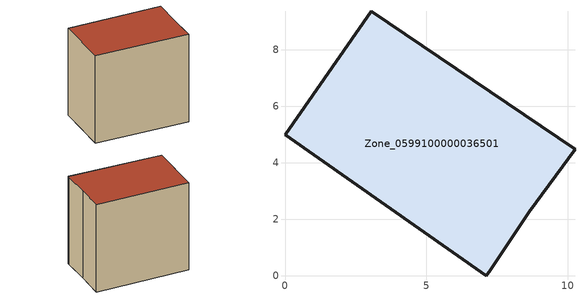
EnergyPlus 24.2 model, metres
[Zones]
Zone_0599100000036501
 floor ground (C_G): 10.26,4.49 8.65,2.27 7.27,0.21 7.12,0 0,4.99 3.06,9.37 z0
 wall outside (C_F): 0,4.99 7.12,0 7.27,0.21 8.65,2.27 10.26,4.49 3.06,9.37 0,4.99 z0:8.36
 roof outside (C_R): 8.65,2.27 10.26,4.49 3.06,9.37 0,4.99 7.12,0 7.27,0.21 z8.36
[BUILDING]
Pand.0599100000036501: North Axis=0; Terrain=City; Loads Convergence Tolerance Value=0.04; Temperature Convergence Tolerance Value=0.4; Solar Distribution=FullExterior; Maximum Number of Warmup Days=25; Minimum Number of Warmup Days=1
[Site:Location]
Rotterdam.The.Hague.AP_ZH_NLD Design_Conditions: Latitude=51.96; Longitude=4.45; Time Zone=1; Elevation=-4.5
[SITE:GROUNDTEMPERATURE:BUILDINGSURFACE]
18, 18, 18, 18, 18, 18, 18, 18, 18, 18, 18, 18
[MATERIAL] Thermal Absorptance=0.9; Solar Absorptance=0.7; Visible Absorptance=0.7
Name | Roughness | Thickness | Conductivity | Density | Specific Heat
G.TI.1975-1991 | MediumSmooth | 0.15 | 0.288461 | 540 | 1210
F.TI.1975-1991 | Rough | 0.3 | 0.230769 | 1920 | 840
R.TI.1975-1991 | MediumRough | 0.2 | 0.153846 | 1500 | 1000
[CONSTRUCTION]
C_G: G.TI.1975-1991
C_F: F.TI.1975-1991
C_R: R.TI.1975-1991
[ZONE]
Zone_0599100000036501: Type=1; Multiplier=1; Ceiling Height=Autocalculate; Volume=Autocalculate; Floor Area=autocalculate; Part of Total Floor Area=Yes
[ZONEINFILTRATION:DESIGNFLOWRATE]
Infil_Zone_0599100000036501: Zone or ZoneList or Space or SpaceList=Zone_0599100000036501; Schedule=AlwaysOn; Design Flow Rate Calculation Method=Flow/Area; Flow Rate per Floor Area=0.003; Constant Term Coefficient=1; Temperature Term Coefficient=0; Velocity Term Coefficient=0; Velocity Squared Term Coefficient=0
[HVACTEMPLATE:ZONE:IDEALLOADSAIRSYSTEM]
Zone_0599100000036501: Maximum Heating Supply Air Temperature=50; Minimum Cooling Supply Air Temperature=13; Maximum Heating Supply Air Humidity Ratio=0.0156; Minimum Cooling Supply Air Humidity Ratio=0.0077; Heating Limit=NoLimit; Cooling Limit=NoLimit; Dehumidification Control Type=ConstantSensibleHeatRatio; Cooling Sensible Heat Ratio=0.7; Dehumidification Setpoint=60; Humidification Control Type=None; Humidification Setpoint=30; Outdoor Air Method=None; Outdoor Air Flow Rate per Person=0.00944; Outdoor Air Flow Rate per Zone Floor Area=0; Outdoor Air Flow Rate per Zone=0; Demand Controlled Ventilation Type=None; Outdoor Air Economizer Type=NoEconomizer; Heat Recovery Type=None; Sensible Heat Recovery Effectiveness=0.7; Latent Heat Recovery Effectiveness=0.65
[ZONECONTROL:THERMOSTAT]
ThermostatControl_Zone_0599100000036501: Zone or ZoneList=Zone_0599100000036501; Control Type Schedule=DualSetpointControlType; Control 1=Thermostat_Zone_0599100000036501; Temperature Difference Between Cutout And Setpoint=0
[THERMOSTATSETPOINT:DUALSETPOINT]
Thermostat_Zone_0599100000036501: Heating Setpoint Temperature Schedule=HeatingSetpoint_Zone_0599100000036501; Cooling Setpoint Temperature Schedule=CoolingSetpoint_Zone_0599100000036501
[SCHEDULE:COMPACT]
HeatingSetpoint_Zone_0599100000036501: Through: 12/31, For: AllDays, Until: 24:00, 21
CoolingSetpoint_Zone_0599100000036501: Through: 12/31, For: AllDays, Until: 24:00, 24
DualSetpointControlType: Through: 12/31, For: AllDays, Until: 24:00, 4
AlwaysOn: Through: 12/31, For: AllDays, Until: 24:00, 1
